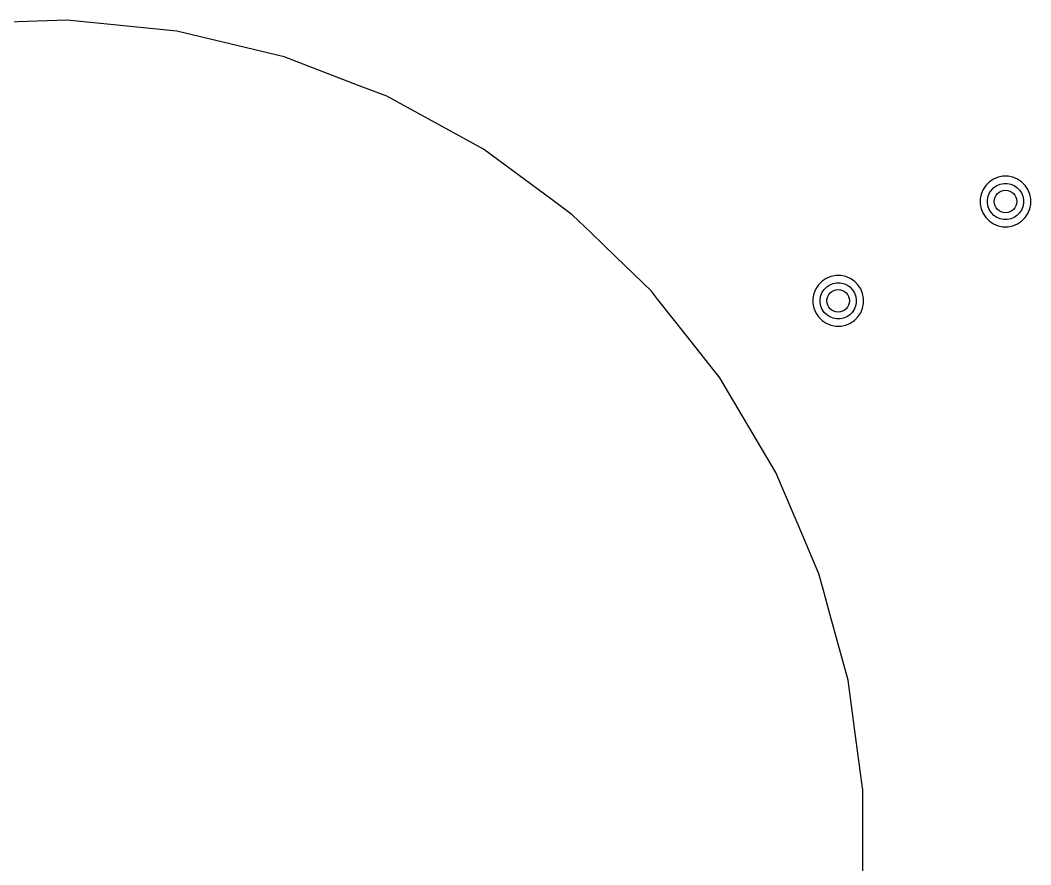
# Model space of a CAD drawing. Extents: x 115.8 to 161.5, y -138.1 to -92.4.
# Drawn here: x 138.45 to 149.63, y -115.49 to -106.14 of the extents above; entities that cross this region are included whole.
import ezdxf

# ---------------------------------------------------------------- set-up
doc = ezdxf.new("R2010")
doc.units = 0
doc.layers.add('BLACK', color=7, linetype='CONTINUOUS')

msp = doc.modelspace()

# ---------------------------------------------------------------- linework, layer by layer
at = {"layer": 'BLACK', "linetype": 'CONTINUOUS'}
for p, q in [((138.97, -106.144), (137.751, -106.184)), ((140.183, -106.266), (138.97, -106.144)), ((141.369, -106.548), (140.183, -106.266)), ((142.183, -106.862), (141.369, -106.548)), ((142.507, -106.986), (142.183, -106.862)), ((143.576, -107.572), (142.507, -106.986)), ((144.334, -108.131), (143.576, -107.572)), ((149.268, -107.881), (149.217, -107.902)), ((149.322, -107.87), (149.268, -107.881)), ((149.378, -107.87), (149.322, -107.87)), ((149.432, -107.881), (149.378, -107.87)), ((149.483, -107.902), (149.432, -107.881)), ((149.133, -107.972), (149.102, -108.017)), ((149.172, -107.933), (149.133, -107.972)), ((149.217, -107.902), (149.172, -107.933)), ((149.195, -108.023), (149.223, -107.995)), ((149.223, -107.995), (149.255, -107.973)), ((149.255, -107.973), (149.292, -107.958)), ((149.292, -107.958), (149.33, -107.95)), ((149.33, -107.95), (149.37, -107.95)), ((149.37, -107.95), (149.408, -107.958)), ((149.408, -107.958), (149.445, -107.973)), ((149.445, -107.973), (149.477, -107.995)), ((149.477, -107.995), (149.505, -108.023)), ((149.528, -107.933), (149.483, -107.902)), ((149.567, -107.972), (149.528, -107.933)), ((149.598, -108.017), (149.567, -107.972)), ((149.081, -108.068), (149.07, -108.122)), ((149.102, -108.017), (149.081, -108.068)), ((149.15, -108.13), (149.158, -108.092)), ((149.158, -108.092), (149.173, -108.055)), ((149.173, -108.055), (149.195, -108.023)), ((149.505, -108.023), (149.527, -108.055)), ((149.527, -108.055), (149.542, -108.092)), ((149.542, -108.092), (149.55, -108.13)), ((149.619, -108.068), (149.598, -108.017)), ((149.63, -108.122), (149.619, -108.068)), ((144.557, -108.296), (144.334, -108.131)), ((144.334, -108.131), (144.334, -108.131)), ((149.07, -108.122), (149.07, -108.178)), ((149.07, -108.178), (149.081, -108.232)), ((149.15, -108.17), (149.15, -108.13)), ((149.158, -108.208), (149.15, -108.17)), ((149.173, -108.245), (149.158, -108.208)), ((149.542, -108.208), (149.527, -108.245)), ((149.55, -108.17), (149.542, -108.208)), ((149.55, -108.13), (149.55, -108.17)), ((149.619, -108.232), (149.63, -108.178)), ((149.63, -108.178), (149.63, -108.122)), ((144.765, -108.497), (144.557, -108.296)), ((149.081, -108.232), (149.102, -108.283)), ((149.102, -108.283), (149.133, -108.328)), ((149.133, -108.328), (149.172, -108.367)), ((149.195, -108.277), (149.173, -108.245)), ((149.223, -108.305), (149.195, -108.277)), ((149.255, -108.327), (149.223, -108.305)), ((149.292, -108.342), (149.255, -108.327)), ((149.445, -108.327), (149.408, -108.342)), ((149.477, -108.305), (149.445, -108.327)), ((149.505, -108.277), (149.477, -108.305)), ((149.527, -108.245), (149.505, -108.277)), ((149.528, -108.367), (149.567, -108.328)), ((149.567, -108.328), (149.598, -108.283)), ((149.598, -108.283), (149.619, -108.232)), ((149.172, -108.367), (149.217, -108.398)), ((149.217, -108.398), (149.268, -108.419)), ((149.268, -108.419), (149.322, -108.43)), ((149.33, -108.35), (149.292, -108.342)), ((149.322, -108.43), (149.378, -108.43)), ((149.37, -108.35), (149.33, -108.35)), ((149.408, -108.342), (149.37, -108.35)), ((149.378, -108.43), (149.432, -108.419)), ((149.432, -108.419), (149.483, -108.398)), ((149.483, -108.398), (149.528, -108.367)), ((145.039, -108.762), (144.765, -108.497)), ((145.434, -109.143), (145.039, -108.762)), ((145.039, -108.762), (145.039, -108.762)), ((147.367, -109.002), (147.322, -109.033)), ((147.418, -108.981), (147.367, -109.002)), ((147.472, -108.97), (147.418, -108.981)), ((147.528, -108.97), (147.472, -108.97)), ((147.582, -108.981), (147.528, -108.97)), ((147.633, -109.002), (147.582, -108.981)), ((147.678, -109.033), (147.633, -109.002)), ((147.283, -109.072), (147.252, -109.117)), ((147.322, -109.033), (147.283, -109.072)), ((147.345, -109.123), (147.373, -109.095)), ((147.373, -109.095), (147.405, -109.073)), ((147.405, -109.073), (147.442, -109.058)), ((147.442, -109.058), (147.48, -109.05)), ((147.48, -109.05), (147.52, -109.05)), ((147.52, -109.05), (147.558, -109.058)), ((147.558, -109.058), (147.595, -109.073)), ((147.595, -109.073), (147.627, -109.095)), ((147.627, -109.095), (147.655, -109.123)), ((147.717, -109.072), (147.678, -109.033)), ((147.748, -109.117), (147.717, -109.072)), ((145.501, -109.229), (145.434, -109.143)), ((147.231, -109.168), (147.22, -109.222)), ((147.22, -109.222), (147.22, -109.278)), ((147.252, -109.117), (147.231, -109.168)), ((147.3, -109.23), (147.308, -109.192)), ((147.308, -109.192), (147.323, -109.155)), ((147.323, -109.155), (147.345, -109.123)), ((147.655, -109.123), (147.677, -109.155)), ((147.677, -109.155), (147.692, -109.192)), ((147.692, -109.192), (147.7, -109.23)), ((147.769, -109.168), (147.748, -109.117)), ((147.78, -109.222), (147.769, -109.168)), ((147.78, -109.278), (147.78, -109.222)), ((145.817, -109.629), (145.501, -109.229)), ((147.22, -109.278), (147.231, -109.332)), ((147.231, -109.332), (147.252, -109.383)), ((147.3, -109.27), (147.3, -109.23)), ((147.308, -109.308), (147.3, -109.27)), ((147.323, -109.345), (147.308, -109.308)), ((147.692, -109.308), (147.677, -109.345)), ((147.7, -109.27), (147.692, -109.308)), ((147.7, -109.23), (147.7, -109.27)), ((147.748, -109.383), (147.769, -109.332)), ((147.769, -109.332), (147.78, -109.278)), ((147.252, -109.383), (147.283, -109.428)), ((147.283, -109.428), (147.322, -109.467)), ((147.345, -109.377), (147.323, -109.345)), ((147.373, -109.405), (147.345, -109.377)), ((147.405, -109.427), (147.373, -109.405)), ((147.442, -109.442), (147.405, -109.427)), ((147.48, -109.45), (147.442, -109.442)), ((147.52, -109.45), (147.48, -109.45)), ((147.558, -109.442), (147.52, -109.45)), ((147.595, -109.427), (147.558, -109.442)), ((147.627, -109.405), (147.595, -109.427)), ((147.655, -109.377), (147.627, -109.405)), ((147.677, -109.345), (147.655, -109.377)), ((147.678, -109.467), (147.717, -109.428)), ((147.717, -109.428), (147.748, -109.383)), ((147.322, -109.467), (147.367, -109.498)), ((147.367, -109.498), (147.418, -109.519)), ((147.418, -109.519), (147.472, -109.53)), ((147.472, -109.53), (147.528, -109.53)), ((147.528, -109.53), (147.582, -109.519)), ((147.582, -109.519), (147.633, -109.498)), ((147.633, -109.498), (147.678, -109.467)), ((146.189, -110.1), (145.817, -109.629)), ((145.817, -109.629), (145.817, -109.629)), ((146.81, -111.149), (146.189, -110.1)), ((147.119, -111.876), (146.81, -111.149)), ((147.286, -112.271), (147.119, -111.876)), ((147.333, -112.441), (147.286, -112.271)), ((147.411, -112.726), (147.333, -112.441)), ((147.477, -112.966), (147.411, -112.726)), ((147.609, -113.447), (147.477, -112.966)), ((147.477, -112.966), (147.477, -112.966)), ((147.639, -113.673), (147.609, -113.447)), ((147.692, -114.064), (147.639, -113.673)), ((147.769, -114.639), (147.692, -114.064)), ((147.771, -114.655), (147.769, -114.639)), ((147.771, -115.875), (147.771, -114.655))]:
    msp.add_line(p, q, dxfattribs=at)
at = {"layer": 'BLACK'}
for centre in [(149.35, -108.15), (147.5, -109.25)]:
    msp.add_circle(centre, 0.125, dxfattribs=at)

doc.saveas('drawing.dxf')
